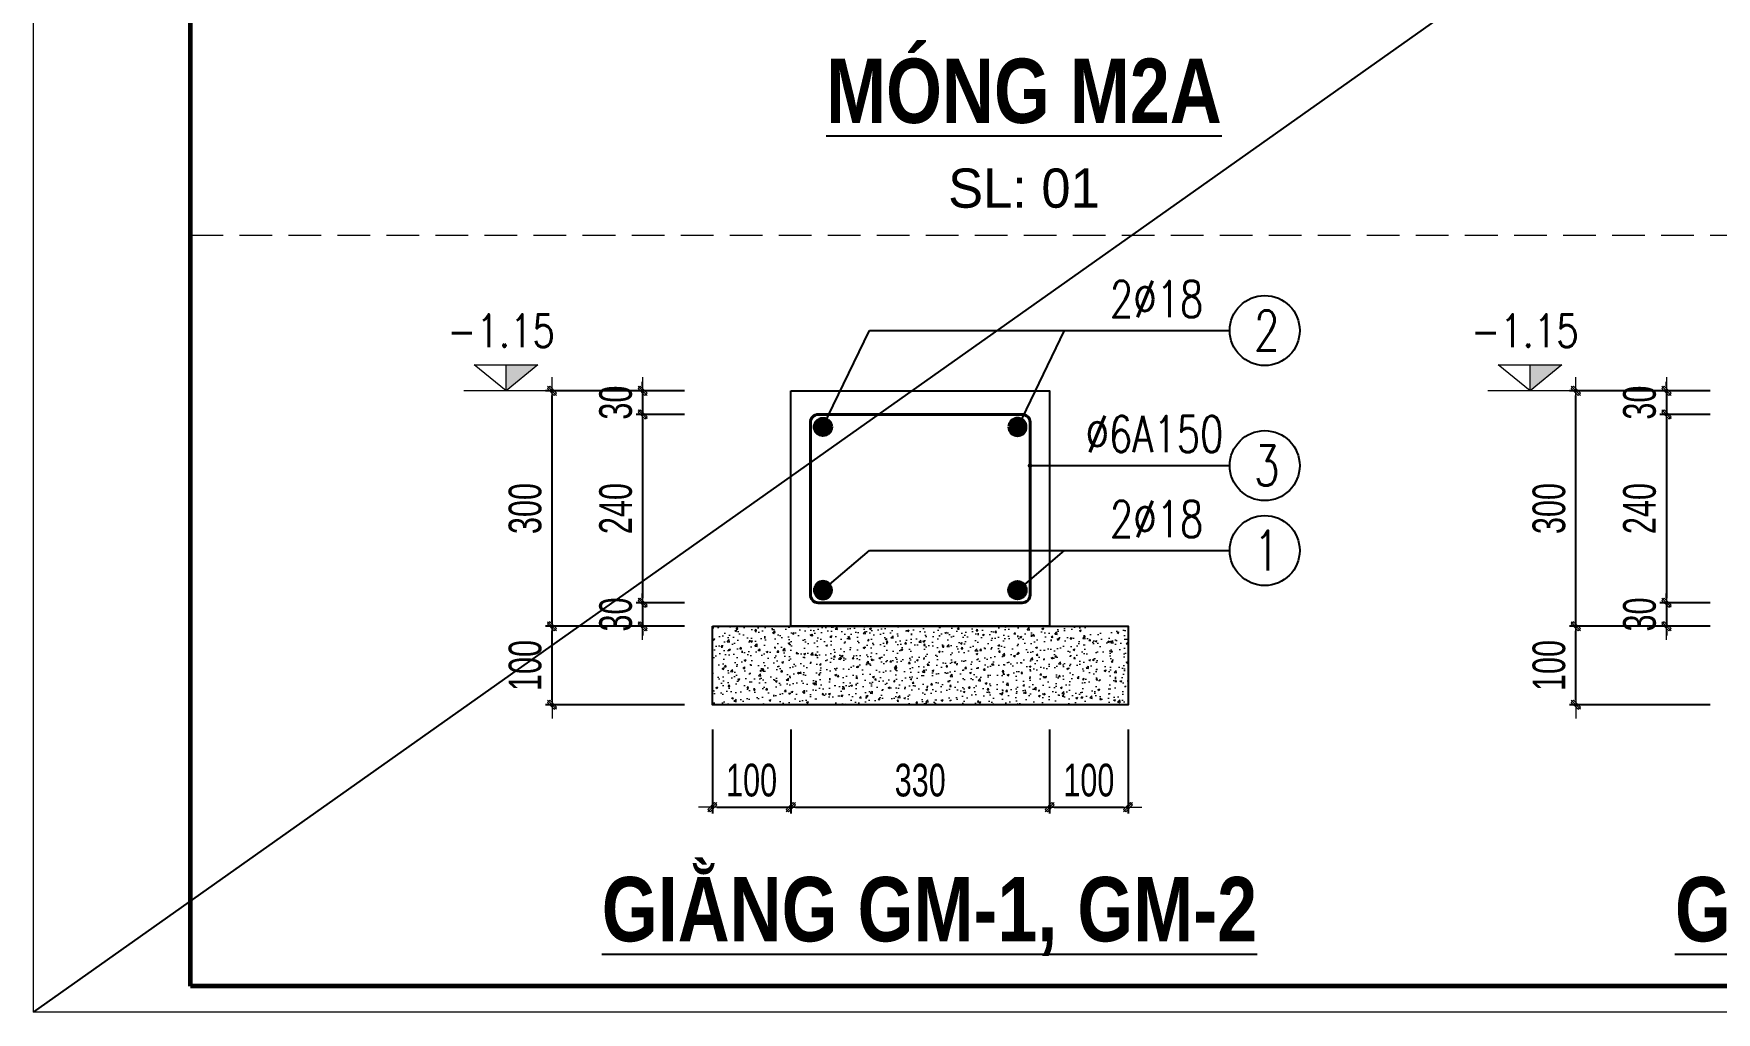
# Model space of a CAD drawing. Header units: millimetres. Extents: x -178395 to 493851, y -561170 to -280028.
# Drawn here: x -45675 to -39238, y -465515 to -461774 of the extents above; entities that cross this region are included whole.
import ezdxf
from ezdxf.enums import TextEntityAlignment as Align

# ---------------------------------------------------------------- set-up
doc = ezdxf.new("R2010")
doc.units = ezdxf.units.MM
doc.header["$MEASUREMENT"] = 0
doc.header["$PDMODE"] = 32
doc.linetypes.add('HIDDEN', pattern=[0.375, 0.25, -0.125])
doc.layers.get('Defpoints').update_dxf_attribs({"color": 1})
doc.layers.add('KCS_Plotter', color=11, linetype='Continuous', plot=False)
for name, color, linetype, lineweight in [('Khungten_LCDI', 7, 'Continuous', 5), ('LC Dim', 8, 'Continuous', 18), ('LC Hatch', 252, 'Continuous', 9), ('LC MANH DUT', 35, 'HIDDEN', 5), ('LC Net dam2', 6, 'Continuous', 40), ('LC Net dam3', 1, 'Continuous', 60), ('LC Net thay', 63, 'Continuous', 25), ('LC Text1', 3, 'Continuous', 20), ('LC Text2', 7, 'Continuous', 25)]:
    doc.layers.add(name, color=color, linetype=linetype, lineweight=lineweight)
doc.styles.add('HOATBIF', font='hoatbif.shx', dxfattribs={"width": 0.7})
doc.styles.add('Khungten', font='VHAVAN.TTF', dxfattribs={"width": 0.9, "height": 5000})
doc.styles.add('LC 1', font='VHAVANB.TTF')
doc.styles.add('LC 3', font='vnsimli.shx', dxfattribs={"width": 0.75})
doc.styles.add('LC3', font='VHARIALB.TTF', dxfattribs={"width": 0.8})
doc.styles.add('T1', font='Vnsimli.shx', dxfattribs={"width": 0.8})
doc.styles.add('Title', font='VHBLACK.TTF', dxfattribs={"width": 0.8})
doc.dimstyles.new('1-100(1-50)', dxfattribs={"dimscale": 50, "dimtxt": 2.5, "dimasz": 0.35, "dimexe": 0.5, "dimexo": 0, "dimgap": 0.8, "dimtad": 1, "dimdec": 0, "dimzin": 0, "dimdsep": 46, "dimtxsty": 'HOATBIF', "dimblk1": 'DOT', "dimblk2": 'DOT', "dimsah": 1, "dimcen": -1, "dimdle": 1, "dimclrd": 256, "dimclre": 256, "dimclrt": 4, "dimadec": 3, "dimazin": 2, "dimtfac": 0.3333333333333333, "dimtdec": 0, "dimtix": 1, "dimtmove": 2, "dimatfit": 3, "dimldrblk": 'DOT', "dimfxl": 1, "dimtvp": 0.8333333333333334, "dimtolj": 1, "dimtzin": 0, "dimarcsym": 0})

# ---------------------------------------------------------------- blocks, each defined once
blk = doc.blocks.new('DOT')
at = {"layer": 'LC Dim'}
blk.add_line((-3, 0), (3, 0), dxfattribs=at)
at = {"layer": 'LC Dim', "color": 4}
blk.add_line((-1, -1), (1, 1), dxfattribs=at)
blk.add_lwpolyline([(0.5, 1), (-1, -0.5), (-0.5, -1), (1, 0.5)], close=True, dxfattribs=at)
blk = doc.blocks.new('*D382')
at = {"layer": 'Defpoints', "color": 0, "ltscale": 2, "transparency": 16777216}
for p in [(-39775.56930368282, -464039.4327196376), (-39261.89585945458, -464039.4327196376), (-39261.89585945458, -464339.4327196314)]:
    blk.add_point(p, dxfattribs=at)
at = {"layer": 'LC Dim', "lineweight": -2, "ltscale": 2, "transparency": 16777216}
for p, q in [((-39261.89585945458, -464039.4327196376), (-39800.56930368282, -464039.4327196376)), ((-39775.56930368282, -464321.9327196314), (-39775.56930368282, -464056.9327196376)), ((-39261.89585945458, -464339.4327196314), (-39800.56930368282, -464339.4327196314))]:
    blk.add_line(p, q, dxfattribs=at)
at = {"layer": 'LC Dim', "lineweight": -2, "ltscale": 2, "transparency": 16777216, "xscale": 17.5, "yscale": 17.5, "zscale": 17.5}
for p, rotation in [((-39775.56930368282, -464039.4327196376), 90), ((-39775.56930368282, -464339.4327196314), 270)]:
    blk.add_blockref('DOT', p, dxfattribs=dict(at, rotation=rotation))
at = {"layer": 'LC Dim', "color": 4, "ltscale": 2, "transparency": 16777216, "insert": (-39878.06930368294, -464189.4327196344), "char_height": 125, "attachment_point": 5, "rotation": 90, "style": 'HOATBIF'}
blk.add_mtext('\\A1;100', dxfattribs=at)
blk = doc.blocks.new('_Dot')
at = {"color": 0, "linetype": 'ByBlock', "lineweight": -2}
blk.add_line((-0.5, 0), (-1, 0), dxfattribs=at)
at = {"color": 0, "linetype": 'ByBlock', "const_width": 0.5}
blk.add_lwpolyline([(-0.25, 0, 1), (0.25, 0, 1)], format="xyb", close=True, dxfattribs=at)
blk = doc.blocks.new('*D383')
at = {"layer": 'Defpoints', "color": 0, "ltscale": 2, "transparency": 16777216}
for p in [(-39775.56930368311, -463139.432719644), (-39261.89585945458, -463139.432719644), (-39261.89585945458, -464039.4327196376)]:
    blk.add_point(p, dxfattribs=at)
at = {"layer": 'LC Dim', "lineweight": -2, "ltscale": 2, "transparency": 16777216}
for p, q in [((-39261.89585945458, -463139.432719644), (-39800.56930368311, -463139.432719644)), ((-39775.56930368311, -464021.9327196376), (-39775.56930368311, -463156.932719644)), ((-39261.89585945458, -464039.4327196376), (-39800.56930368311, -464039.4327196376))]:
    blk.add_line(p, q, dxfattribs=at)
at = {"layer": 'LC Dim', "lineweight": -2, "ltscale": 2, "transparency": 16777216, "xscale": 17.5, "yscale": 17.5, "zscale": 17.5}
for p, rotation in [((-39775.56930368311, -463139.432719644), 90), ((-39775.56930368311, -464039.4327196376), 270)]:
    blk.add_blockref('DOT', p, dxfattribs=dict(at, rotation=rotation))
at = {"layer": 'LC Dim', "color": 4, "ltscale": 2, "transparency": 16777216, "insert": (-39878.06930368323, -463589.4327196407), "char_height": 125, "attachment_point": 5, "rotation": 90, "style": 'HOATBIF'}
blk.add_mtext('\\A1;300', dxfattribs=at)
blk = doc.blocks.new('*D384')
at = {"layer": 'Defpoints', "color": 0, "ltscale": 2, "transparency": 16777216}
for p in [(-39261.89585945458, -463139.432719644), (-39429.08834776863, -463229.4327196389), (-39261.89585945458, -463229.4327196389)]:
    blk.add_point(p, dxfattribs=at)
at = {"layer": 'LC Dim', "lineweight": -2, "ltscale": 2, "transparency": 16777216}
for p, q in [((-39261.89585945458, -463139.432719644), (-39454.08834776863, -463139.432719644)), ((-39429.08834776863, -463121.932719644), (-39429.08834776863, -463104.432719644)), ((-39429.08834776863, -463139.432719644), (-39429.08834776863, -463229.4327196389)), ((-39261.89585945458, -463229.4327196389), (-39454.08834776863, -463229.4327196389)), ((-39429.08834776863, -463246.9327196389), (-39429.08834776863, -463264.4327196389))]:
    blk.add_line(p, q, dxfattribs=at)
at = {"layer": 'LC Dim', "lineweight": -2, "ltscale": 2, "transparency": 16777216, "xscale": 17.5, "yscale": 17.5, "zscale": 17.5}
for p, rotation in [((-39429.08834776863, -463139.432719644), 270), ((-39429.08834776863, -463229.4327196389), 90)]:
    blk.add_blockref('DOT', p, dxfattribs=dict(at, rotation=rotation))
at = {"layer": 'LC Dim', "color": 4, "ltscale": 2, "transparency": 16777216, "insert": (-39531.58834776875, -463184.4327196414), "char_height": 125, "attachment_point": 5, "rotation": 90, "style": 'HOATBIF'}
blk.add_mtext('\\A1;30', dxfattribs=at)
blk = doc.blocks.new('*D385')
at = {"layer": 'Defpoints', "color": 0, "ltscale": 2, "transparency": 16777216}
for p in [(-39261.89585945458, -463229.4327196389), (-39429.08834776816, -463949.4327196332), (-39261.89585945458, -463949.4327196332)]:
    blk.add_point(p, dxfattribs=at)
at = {"layer": 'LC Dim', "lineweight": -2, "ltscale": 2, "transparency": 16777216}
for p, q in [((-39261.89585945458, -463229.4327196389), (-39454.08834776816, -463229.4327196389)), ((-39429.08834776816, -463246.9327196389), (-39429.08834776816, -463931.9327196332)), ((-39261.89585945458, -463949.4327196332), (-39454.08834776816, -463949.4327196332))]:
    blk.add_line(p, q, dxfattribs=at)
at = {"layer": 'LC Dim', "lineweight": -2, "ltscale": 2, "transparency": 16777216, "xscale": 17.5, "yscale": 17.5, "zscale": 17.5}
for p, rotation in [((-39429.08834776816, -463229.4327196389), 90), ((-39429.08834776816, -463949.4327196332), 270)]:
    blk.add_blockref('DOT', p, dxfattribs=dict(at, rotation=rotation))
at = {"layer": 'LC Dim', "color": 4, "ltscale": 2, "transparency": 16777216, "insert": (-39531.58834776829, -463589.432719636), "char_height": 125, "attachment_point": 5, "rotation": 90, "style": 'HOATBIF'}
blk.add_mtext('\\A1;240', dxfattribs=at)
blk = doc.blocks.new('*D386')
at = {"layer": 'Defpoints', "color": 0, "ltscale": 2, "transparency": 16777216}
for p in [(-39261.89585945458, -463949.4327196332), (-39429.08834776816, -464039.4327196378), (-39261.89585945458, -464039.4327196378)]:
    blk.add_point(p, dxfattribs=at)
at = {"layer": 'LC Dim', "lineweight": -2, "ltscale": 2, "transparency": 16777216}
for p, q in [((-39429.08834776816, -463931.9327196332), (-39429.08834776816, -463914.4327196332)), ((-39261.89585945458, -463949.4327196332), (-39454.08834776816, -463949.4327196332)), ((-39429.08834776816, -463949.4327196332), (-39429.08834776816, -464039.4327196378)), ((-39261.89585945458, -464039.4327196378), (-39454.08834776816, -464039.4327196378)), ((-39429.08834776816, -464056.9327196378), (-39429.08834776816, -464074.4327196378))]:
    blk.add_line(p, q, dxfattribs=at)
at = {"layer": 'LC Dim', "lineweight": -2, "ltscale": 2, "transparency": 16777216, "xscale": 17.5, "yscale": 17.5, "zscale": 17.5}
for p, rotation in [((-39429.08834776816, -463949.4327196332), 270), ((-39429.08834776816, -464039.4327196378), 90)]:
    blk.add_blockref('DOT', p, dxfattribs=dict(at, rotation=rotation))
at = {"layer": 'LC Dim', "color": 4, "ltscale": 2, "transparency": 16777216, "insert": (-39531.58834776829, -463994.4327196354), "char_height": 125, "attachment_point": 5, "rotation": 90, "style": 'HOATBIF'}
blk.add_mtext('\\A1;30', dxfattribs=at)
blk = doc.blocks.new('TIEUDE1')
at = {"layer": 'LC Text2', "color": 7, "style": 'LC 1'}
blk.add_attdef('TIªU§Ò', text='', height=5, dxfattribs=at).set_placement((0, 0), align=Align.BOTTOM_CENTER)
blk.add_attdef('TL', text='', height=3, dxfattribs=at).set_placement((0, -2), align=Align.TOP_CENTER)
blk = doc.blocks.new('Caodo1')
at = {"layer": 'LC Text1'}
blk.add_hatch(color=4, dxfattribs=at).paths.add_polyline_path([(3.638e-12, 200.210680454169), (3.638e-12, 3.2e-15), (243.3882687822297, 200.210680454169)])
at = {"layer": 'LC Text1', "color": 4}
for p, q in [((3.638e-12, 0), (3.638e-12, 200.2106804541654)), ((323.6303984126134, 0), (-323.6303984126098, 0))]:
    blk.add_line(p, q, dxfattribs=at)
blk.add_lwpolyline([(-243.3882687822297, 200.210680454169), (243.3882687822297, 200.210680454169), (3.638e-12, 0), (3.638e-12, 0)], close=True, dxfattribs=at)
at = {"layer": 'LC Text1', "color": 4, "style": 'T1', "width": 0.8}
blk.add_attdef('%%P0,00', text='', height=250, dxfattribs=at).set_placement((-39.04586973765618, 459.5053816559738), align=Align.MIDDLE_CENTER)
blk = doc.blocks.new('theptron1')
at = {"layer": 'LC Net dam3'}
for p, q in [((-0.5, 0), (0.5, 0)), ((-0.3535533905960619, 0.353553390592424), (0.3535533905960619, -0.353553390592424)), ((0.3535533905960619, 0.353553390592424), (-0.3535533905960619, -0.353553390592424)), ((0, 0.5), (0, -0.5))]:
    blk.add_line(p, q, dxfattribs=at)
blk.add_circle((0, 0), 0.4999999999978782, dxfattribs=at)
blk = doc.blocks.new('*D163')
at = {"layer": 'Defpoints', "color": 0, "ltscale": 2, "transparency": 16777216}
for p in [(-43078.54133999866, -464433.9324832158), (-42778.54133999866, -464433.9324832158), (-42778.54133999866, -464730.8785931125)]:
    blk.add_point(p, dxfattribs=at)
at = {"layer": 'LC Dim', "lineweight": -2, "ltscale": 2, "transparency": 16777216}
for p, q in [((-43078.54133999866, -464433.9324832158), (-43078.54133999866, -464755.8785931125)), ((-42778.54133999866, -464433.9324832158), (-42778.54133999866, -464755.8785931125)), ((-43061.04133999866, -464730.8785931125), (-42796.04133999866, -464730.8785931125))]:
    blk.add_line(p, q, dxfattribs=at)
at = {"layer": 'LC Dim', "lineweight": -2, "ltscale": 2, "transparency": 16777216, "xscale": 17.5, "yscale": 17.5, "zscale": 17.5, "rotation": 180}
blk.add_blockref('DOT', (-43078.54133999866, -464730.8785931125), dxfattribs=at)
at = {"layer": 'LC Dim', "lineweight": -2, "ltscale": 2, "transparency": 16777216, "xscale": 17.5, "yscale": 17.5, "zscale": 17.5}
blk.add_blockref('DOT', (-42778.54133999866, -464730.8785931125), dxfattribs=at)
at = {"layer": 'LC Dim', "color": 4, "ltscale": 2, "transparency": 16777216, "insert": (-42928.54133999866, -464628.3785931125), "char_height": 125, "attachment_point": 5, "style": 'HOATBIF'}
blk.add_mtext('\\A1;100', dxfattribs=at)
blk = doc.blocks.new('*D164')
at = {"layer": 'Defpoints', "color": 0, "ltscale": 2, "transparency": 16777216}
for p in [(-42778.54133999866, -464433.9324832158), (-41788.54133999866, -464433.9324832158), (-41788.54133999866, -464730.8785931125)]:
    blk.add_point(p, dxfattribs=at)
at = {"layer": 'LC Dim', "lineweight": -2, "ltscale": 2, "transparency": 16777216}
for p, q in [((-42778.54133999866, -464433.9324832158), (-42778.54133999866, -464755.8785931125)), ((-41788.54133999866, -464433.9324832158), (-41788.54133999866, -464755.8785931125)), ((-42761.04133999866, -464730.8785931125), (-41806.04133999866, -464730.8785931125))]:
    blk.add_line(p, q, dxfattribs=at)
at = {"layer": 'LC Dim', "lineweight": -2, "ltscale": 2, "transparency": 16777216, "xscale": 17.5, "yscale": 17.5, "zscale": 17.5, "rotation": 180}
blk.add_blockref('DOT', (-42778.54133999866, -464730.8785931125), dxfattribs=at)
at = {"layer": 'LC Dim', "lineweight": -2, "ltscale": 2, "transparency": 16777216, "xscale": 17.5, "yscale": 17.5, "zscale": 17.5}
blk.add_blockref('DOT', (-41788.54133999866, -464730.8785931125), dxfattribs=at)
at = {"layer": 'LC Dim', "color": 4, "ltscale": 2, "transparency": 16777216, "insert": (-42283.54133999866, -464628.3785931125), "char_height": 125, "attachment_point": 5, "style": 'HOATBIF'}
blk.add_mtext('\\A1;330', dxfattribs=at)
blk = doc.blocks.new('*D165')
at = {"layer": 'Defpoints', "color": 0, "ltscale": 2, "transparency": 16777216}
for p in [(-41788.54133999866, -464433.9324832158), (-41488.54133999866, -464433.9324832158), (-41488.54133999866, -464730.8785931125)]:
    blk.add_point(p, dxfattribs=at)
at = {"layer": 'LC Dim', "lineweight": -2, "ltscale": 2, "transparency": 16777216}
for p, q in [((-41788.54133999866, -464433.9324832158), (-41788.54133999866, -464755.8785931125)), ((-41488.54133999866, -464433.9324832158), (-41488.54133999866, -464755.8785931125)), ((-41771.04133999866, -464730.8785931125), (-41506.04133999866, -464730.8785931125))]:
    blk.add_line(p, q, dxfattribs=at)
at = {"layer": 'LC Dim', "lineweight": -2, "ltscale": 2, "transparency": 16777216, "xscale": 17.5, "yscale": 17.5, "zscale": 17.5, "rotation": 180}
blk.add_blockref('DOT', (-41788.54133999866, -464730.8785931125), dxfattribs=at)
at = {"layer": 'LC Dim', "lineweight": -2, "ltscale": 2, "transparency": 16777216, "xscale": 17.5, "yscale": 17.5, "zscale": 17.5}
blk.add_blockref('DOT', (-41488.54133999866, -464730.8785931125), dxfattribs=at)
at = {"layer": 'LC Dim', "color": 4, "ltscale": 2, "transparency": 16777216, "insert": (-41638.54133999866, -464628.3785931125), "char_height": 125, "attachment_point": 5, "style": 'HOATBIF'}
blk.add_mtext('\\A1;100', dxfattribs=at)
blk = doc.blocks.new('*D166')
at = {"layer": 'Defpoints', "color": 0, "ltscale": 2, "transparency": 16777216}
for p in [(-43691.98929383181, -464039.4327196376), (-43185.39585945458, -464039.4327196376), (-43185.39585945458, -464339.4327196314)]:
    blk.add_point(p, dxfattribs=at)
at = {"layer": 'LC Dim', "lineweight": -2, "ltscale": 2, "transparency": 16777216}
for p, q in [((-43185.39585945458, -464039.4327196376), (-43716.98929383181, -464039.4327196376)), ((-43691.98929383181, -464321.9327196314), (-43691.98929383181, -464056.9327196376)), ((-43185.39585945458, -464339.4327196314), (-43716.98929383181, -464339.4327196314))]:
    blk.add_line(p, q, dxfattribs=at)
at = {"layer": 'LC Dim', "lineweight": -2, "ltscale": 2, "transparency": 16777216, "xscale": 17.5, "yscale": 17.5, "zscale": 17.5}
for p, rotation in [((-43691.98929383181, -464039.4327196376), 90), ((-43691.98929383181, -464339.4327196314), 270)]:
    blk.add_blockref('DOT', p, dxfattribs=dict(at, rotation=rotation))
at = {"layer": 'LC Dim', "color": 4, "ltscale": 2, "transparency": 16777216, "insert": (-43794.48929383193, -464189.4327196344), "char_height": 125, "attachment_point": 5, "rotation": 90, "style": 'HOATBIF'}
blk.add_mtext('\\A1;100', dxfattribs=at)
blk = doc.blocks.new('*D167')
at = {"layer": 'Defpoints', "color": 0, "ltscale": 2, "transparency": 16777216}
for p in [(-43691.9892938321, -463139.432719644), (-43185.39585945458, -463139.432719644), (-43185.39585945458, -464039.4327196376)]:
    blk.add_point(p, dxfattribs=at)
at = {"layer": 'LC Dim', "lineweight": -2, "ltscale": 2, "transparency": 16777216}
for p, q in [((-43185.39585945458, -463139.432719644), (-43716.9892938321, -463139.432719644)), ((-43691.9892938321, -464021.9327196376), (-43691.9892938321, -463156.932719644)), ((-43185.39585945458, -464039.4327196376), (-43716.9892938321, -464039.4327196376))]:
    blk.add_line(p, q, dxfattribs=at)
at = {"layer": 'LC Dim', "lineweight": -2, "ltscale": 2, "transparency": 16777216, "xscale": 17.5, "yscale": 17.5, "zscale": 17.5}
for p, rotation in [((-43691.9892938321, -463139.432719644), 90), ((-43691.9892938321, -464039.4327196376), 270)]:
    blk.add_blockref('DOT', p, dxfattribs=dict(at, rotation=rotation))
at = {"layer": 'LC Dim', "color": 4, "ltscale": 2, "transparency": 16777216, "insert": (-43794.48929383222, -463589.4327196407), "char_height": 125, "attachment_point": 5, "rotation": 90, "style": 'HOATBIF'}
blk.add_mtext('\\A1;300', dxfattribs=at)
blk = doc.blocks.new('*D168')
at = {"layer": 'Defpoints', "color": 0, "ltscale": 2, "transparency": 16777216}
for p in [(-43185.39585945458, -463139.432719644), (-43345.50833791762, -463229.4327196389), (-43185.39585945458, -463229.4327196389)]:
    blk.add_point(p, dxfattribs=at)
at = {"layer": 'LC Dim', "lineweight": -2, "ltscale": 2, "transparency": 16777216}
for p, q in [((-43185.39585945458, -463139.432719644), (-43370.50833791762, -463139.432719644)), ((-43345.50833791762, -463121.932719644), (-43345.50833791762, -463104.432719644)), ((-43345.50833791762, -463139.432719644), (-43345.50833791762, -463229.4327196389)), ((-43185.39585945458, -463229.4327196389), (-43370.50833791762, -463229.4327196389)), ((-43345.50833791762, -463246.9327196389), (-43345.50833791762, -463264.4327196389))]:
    blk.add_line(p, q, dxfattribs=at)
at = {"layer": 'LC Dim', "lineweight": -2, "ltscale": 2, "transparency": 16777216, "xscale": 17.5, "yscale": 17.5, "zscale": 17.5}
for p, rotation in [((-43345.50833791762, -463139.432719644), 270), ((-43345.50833791762, -463229.4327196389), 90)]:
    blk.add_blockref('DOT', p, dxfattribs=dict(at, rotation=rotation))
at = {"layer": 'LC Dim', "color": 4, "ltscale": 2, "transparency": 16777216, "insert": (-43448.00833791774, -463184.4327196414), "char_height": 125, "attachment_point": 5, "rotation": 90, "style": 'HOATBIF'}
blk.add_mtext('\\A1;30', dxfattribs=at)
blk = doc.blocks.new('*D169')
at = {"layer": 'Defpoints', "color": 0, "ltscale": 2, "transparency": 16777216}
for p in [(-43185.39585945458, -463229.4327196389), (-43345.50833791716, -463949.4327196332), (-43185.39585945458, -463949.4327196332)]:
    blk.add_point(p, dxfattribs=at)
at = {"layer": 'LC Dim', "lineweight": -2, "ltscale": 2, "transparency": 16777216}
for p, q in [((-43185.39585945458, -463229.4327196389), (-43370.50833791716, -463229.4327196389)), ((-43345.50833791716, -463246.9327196389), (-43345.50833791716, -463931.9327196332)), ((-43185.39585945458, -463949.4327196332), (-43370.50833791716, -463949.4327196332))]:
    blk.add_line(p, q, dxfattribs=at)
at = {"layer": 'LC Dim', "lineweight": -2, "ltscale": 2, "transparency": 16777216, "xscale": 17.5, "yscale": 17.5, "zscale": 17.5}
for p, rotation in [((-43345.50833791716, -463229.4327196389), 90), ((-43345.50833791716, -463949.4327196332), 270)]:
    blk.add_blockref('DOT', p, dxfattribs=dict(at, rotation=rotation))
at = {"layer": 'LC Dim', "color": 4, "ltscale": 2, "transparency": 16777216, "insert": (-43448.00833791728, -463589.432719636), "char_height": 125, "attachment_point": 5, "rotation": 90, "style": 'HOATBIF'}
blk.add_mtext('\\A1;240', dxfattribs=at)
blk = doc.blocks.new('*D170')
at = {"layer": 'Defpoints', "color": 0, "ltscale": 2, "transparency": 16777216}
for p in [(-43185.39585945458, -463949.4327196332), (-43345.50833791716, -464039.4327196378), (-43185.39585945458, -464039.4327196378)]:
    blk.add_point(p, dxfattribs=at)
at = {"layer": 'LC Dim', "lineweight": -2, "ltscale": 2, "transparency": 16777216}
for p, q in [((-43345.50833791716, -463931.9327196332), (-43345.50833791716, -463914.4327196332)), ((-43185.39585945458, -463949.4327196332), (-43370.50833791716, -463949.4327196332)), ((-43345.50833791716, -463949.4327196332), (-43345.50833791716, -464039.4327196378)), ((-43185.39585945458, -464039.4327196378), (-43370.50833791716, -464039.4327196378)), ((-43345.50833791716, -464056.9327196378), (-43345.50833791716, -464074.4327196378))]:
    blk.add_line(p, q, dxfattribs=at)
at = {"layer": 'LC Dim', "lineweight": -2, "ltscale": 2, "transparency": 16777216, "xscale": 17.5, "yscale": 17.5, "zscale": 17.5}
for p, rotation in [((-43345.50833791716, -463949.4327196332), 270), ((-43345.50833791716, -464039.4327196378), 90)]:
    blk.add_blockref('DOT', p, dxfattribs=dict(at, rotation=rotation))
at = {"layer": 'LC Dim', "color": 4, "ltscale": 2, "transparency": 16777216, "insert": (-43448.00833791728, -463994.4327196354), "char_height": 125, "attachment_point": 5, "rotation": 90, "style": 'HOATBIF'}
blk.add_mtext('\\A1;30', dxfattribs=at)
blk = doc.blocks.new('lcdi fix')
at = {"layer": 'Defpoints', "lineweight": 0}
blk.add_lwpolyline([(-1199.999999582767, -14849.99999999255), (-1199.999999582767, 14849.99999999255), (40799.99891111254, 14849.99999999255), (40799.99891111254, -14849.99999999255)], close=True, dxfattribs=at)
at = {"layer": 'Khungten_LCDI', "color": 5, "lineweight": 60}
blk.add_lwpolyline([(0, -14649.99999999255), (0, 14649.99999999255), (40599.99891117215, 14649.99999999255), (40599.99891117215, -14649.99999999255)], close=True, dxfattribs=at)
at = {"color": 7, "style": 'Khungten', "width": 0.8}
for tag, p in [('REVISION', (39498.75271332351, -10746.30395446718)), ('NGAYHT', (39546.07422497955, -11609.37091637403))]:
    blk.add_attdef(tag, text='', height=199.998925739526, dxfattribs=at).set_placement(p, align=Align.CENTER)
at = {"layer": 'LC Text1', "color": 3, "style": 'LC 1', "width": 1.834005631990714}
for tag, p, p2 in [('TENBANVE1', (36912.65773373929, -8885.760238945484), (40339.14503431407, -8885.760238945484)), ('TENBANVE2', (36912.65773373929, -9562.465564332902), (40339.14503431407, -9562.465564332902))]:
    blk.add_attdef(tag, text='', height=249.9999935159642, dxfattribs=at).set_placement(p, p2, align=Align.FIT)
at = {"layer": 'LC Text1', "style": 'Title', "width": 0.7}
blk.add_attdef('SOBANVE', text='', height=249.9999935159641, dxfattribs=at).set_placement((39561.98232412425, -13896.18071823567), align=Align.CENTER)

msp = doc.modelspace()

# ---------------------------------------------------------------- hatches: boundary and pattern name
at = {"layer": 'LC Hatch'}
h = msp.add_hatch(dxfattribs=at)
h.set_pattern_fill('AR-CONC', color=256, scale=10)
h.set_pattern_definition([(49.99999999999999, (-216124.7528453125, -540003.1180808006), (71.72601826007534, -6.275213498259511), [7.5, -82.5]), (355, (-216124.7528453125, -540003.1180808006), (-13.8751333613, 75.21921337000117), [6, -66]), (100.4514, (-216118.7756773125, -540003.6410148006), (57.85093817140215, 68.94395420609536), [6.374019000000001, -70.1142112]), (46.18420000000001, (-216124.7528453125, -539983.1180808006), (106.7241048625644, -16.55190143290181), [11.25, -123.75]), (96.6356, (-216115.8591708125, -539984.4974115007), (93.46627055487033, 97.41178709004416), [9.561028799999999, -105.1713]), (351.1842, (-216124.7528453125, -539983.1180808006), (93.46619451336272, 97.41186009253245), [9.000000000000002, -99.00000000000001]), (21, (-216114.7528453125, -539988.1180808006), (59.69070521184616, -40.26188906653388), [7.5, -82.5]), (326.0000000000001, (-216114.7528453125, -539988.1180808006), (24.33153319215817, 72.5150045046853), [6, -66]), (71.4514, (-216109.7786220125, -539991.4732414007), (84.02226285814899, 32.25304967099524), [6.374019000000001, -70.1142112]), (37.50000000000001, (-216124.7528453125, -540003.1180808006), (1.215985531729067, 33.28938538313115), [0, -65.19999999999999, 0, -67, 0, -66.25]), (7.499999999999999, (-216124.7528453125, -540003.1180808006), (26.30695374421486, 39.44117118823602), [0, -38.2, 0, -63.7, 0, -25.25]), (327.5, (-216147.0528453125, -540003.1180808006), (53.3822436172409, -2.255487173437976), [0, -25, 0, -78, 0, -103.5]), (317.5, (-216157.0528453125, -540003.1180808006), (58.31861693423862, 10.01049823323177), [0, -32.5, 0, -51.79999999999999, 0, -73.5])])
h.paths.add_polyline_path([(-41488.54133999866, -464339.4327196312), (-41488.54133999866, -464039.4327196375), (-43078.54133999866, -464039.4327196375), (-43078.54133999866, -464339.4327196312)])

# ---------------------------------------------------------------- linework, layer by layer
at = {"layer": 'KCS_Plotter', "ltscale": 250}
msp.add_line((-45674.7153042718, -465515.382913463), (-24674.7158489241, -450665.38291347), dxfattribs=at)
at = {"layer": 'LC MANH DUT', "ltscale": 500}
msp.add_line((-45074.71530448041, -462543.9324832158), (-36313.39585945457, -462543.9324832158), dxfattribs=at)
at = {"layer": 'LC Net dam2'}
msp.add_lwpolyline([(-42703.54133999225, -463919.4327196378), (-42703.54133999225, -463259.4327196431, -0.414213562373095), (-42673.54133999924, -463229.4327196387), (-41893.54133999784, -463229.4327196387, -0.414213562373095), (-41863.54134000529, -463259.4327196431), (-41863.54134000529, -463919.4327196378, -0.414213562373095), (-41893.54133999784, -463949.4327196368), (-42673.54133999924, -463949.4327196312, -0.414213562373095)], format="xyb", close=True, dxfattribs=at)
at = {"layer": 'LC Net thay'}
for points in [[(-42778.54133999866, -463139.4327196438), (-41788.54133999866, -463139.4327196438), (-41788.54133999866, -464039.4327196375), (-42778.54133999866, -464039.4327196375)], [(-43078.54133999866, -464039.4327196375), (-41488.54133999866, -464039.4327196375), (-41488.54133999866, -464339.4327196312), (-43078.54133999866, -464339.4327196312)]]:
    msp.add_lwpolyline(points, close=True, dxfattribs=at)
at = {"layer": 'LC Text2', "ltscale": 100}
for centre in [(-40965.72850907534, -462908.8557271502), (-40965.72850907534, -463425.3195381074), (-40965.72850907534, -463749.970357292)]:
    msp.add_circle(centre, 133.765917908898, dxfattribs=at)

# ---------------------------------------------------------------- block references
at = {"layer": 'LC Dim'}
for p, xscale, yscale, zscale in [((-42655.54133999906, -463277.4327196439), 59.9999999997404, 59.9999999997404, 59.9999999997404), ((-41911.54133999848, -463277.4327196439), -59.9999999997404, 59.99999999969209, 59.99999999965753)]:
    msp.add_blockref('theptron1', p, dxfattribs=dict(at, xscale=xscale, yscale=yscale, zscale=zscale))
at = {"layer": 'LC Dim', "rotation": 180}
for p, xscale, yscale, zscale in [((-42655.54133999906, -463901.4327196378), -59.9999999997404, 59.99999999969209, 59.99999999965753), ((-41911.54133999848, -463901.4327196378), 59.9999999997404, 59.9999999997404, 59.9999999997404)]:
    msp.add_blockref('theptron1', p, dxfattribs=dict(at, xscale=xscale, yscale=yscale, zscale=zscale))
at = {"layer": 'LC Net thay', "xscale": 0.5000000000000013, "yscale": 0.5000000000000013, "zscale": 0.5000000000000013}
msp.add_blockref('lcdi fix', (-45074.71530448041, -458090.3829134663), dxfattribs=at)
at = {"layer": 'LC Text1'}
ref = msp.add_blockref('Caodo1', (-43867.39702313568, -463139.4327196451), dxfattribs=dict(at, xscale=0.5, yscale=0.5, zscale=0.5))
ref.add_attrib('%%P0,00', '-1.15', dxfattribs={"layer": 'LC Text2', "height": 125, "rotation": 1.667526652835144e-09, "style": 'T1', "width": 0.8}).set_placement((-43886.9199580056, -462909.6800288131), align=Align.MIDDLE_CENTER)
ref = msp.add_blockref('Caodo1', (-39950.97703298634, -463139.4327196451), dxfattribs=dict(at, xscale=0.5, yscale=0.5, zscale=0.5))
ref.add_attrib('%%P0,00', '-1.15', dxfattribs={"layer": 'LC Text2', "height": 125, "rotation": 1.667526652835144e-09, "style": 'T1', "width": 0.8}).set_placement((-39970.49996785626, -462909.6800288131), align=Align.MIDDLE_CENTER)
at = {"layer": 'LC Text2'}
ref = msp.add_blockref('TIEUDE1', (-41886.79266653802, -462189.3104433768), dxfattribs=dict(at, xscale=50.00000000009664, yscale=50.00000000009664, zscale=50.00000000009664))
ref.add_attrib('TIªU§Ò', '%%Umãng m2A', dxfattribs={"color": 7, "height": 246.220730126512, "style": 'LC3', "width": 0.8}).set_placement((-41886.79266653802, -462189.3104433768), align=Align.BOTTOM_CENTER)
ref.add_attrib('TL', 'sl: 01', dxfattribs={"color": 7, "height": 150.0000000000558, "style": 'LC 1'}).set_placement((-41886.79266653802, -462289.3104433789), align=Align.TOP_CENTER)
ref = msp.add_blockref('TIEUDE1', (-42248.16615625739, -465317.9767492913), dxfattribs=dict(at, xscale=50.00000000009664, yscale=50.00000000009664, zscale=50.00000000009664))
ref.add_attrib('TIªU§Ò', '%%Ugi»ng gm-1, gm-2', dxfattribs={"color": 7, "height": 246.220730126512, "style": 'LC3', "width": 0.8}).set_placement((-42248.16615625739, -465317.9767492913), align=Align.BOTTOM_CENTER)
ref = msp.add_blockref('TIEUDE1', (-38563.73084333247, -465317.9767492913), dxfattribs=dict(at, xscale=50.00000000009664, yscale=50.00000000009664, zscale=50.00000000009664))
ref.add_attrib('TIªU§Ò', '%%Ugi»ng gm-3', dxfattribs={"color": 7, "height": 246.220730126512, "style": 'LC3', "width": 0.8}).set_placement((-38563.73084333247, -465317.9767492913), align=Align.BOTTOM_CENTER)

# ---------------------------------------------------------------- texts
at = {"layer": 'LC Text2', "linetype": 'ByBlock', "style": 'LC 3', "width": 0.75}
for s, p in [('2%%C18', (-41557.76565163134, -462857.9695629348)), ('%%C6A150', (-41650.72856505873, -463374.4333738921)), ('2%%C18', (-41557.76565163134, -463699.0841930766))]:
    msp.add_text(s, height=138.8888921383897, dxfattribs=at).set_placement(p)
at = {"layer": 'LC Text2', "ltscale": 100, "style": 'LC 3', "width": 0.75}
for s, p in [('2', (-40958.17991420567, -462908.8557271502)), ('3', (-40958.17991420567, -463425.3195381074)), ('1', (-40958.17991420567, -463749.970357292))]:
    msp.add_text(s, height=152.7777813522287, dxfattribs=at).set_placement(p, align=Align.MIDDLE_CENTER)

# ---------------------------------------------------------------- dimensions: what is measured, and where the dimension line sits
at = {"layer": 'LC Dim', "ltscale": 2}
for base, p1, p2, picture, middle in [((-43691.9892938321, -463139.432719644), (-43185.39585945457, -464039.4327196374), (-43185.39585945457, -463139.4327196438), '*D167', (-43794.48929383222, -463589.4327196407)), ((-43345.50833791762, -463229.4327196389), (-43185.39585945457, -463139.4327196438), (-43185.39585945457, -463229.4327196387), '*D168', (-43448.00833791774, -463184.4327196414)), ((-39775.56930368311, -463139.432719644), (-39261.89585945457, -464039.4327196374), (-39261.89585945457, -463139.4327196438), '*D383', (-39878.06930368323, -463589.4327196407)), ((-39429.08834776863, -463229.4327196389), (-39261.89585945457, -463139.4327196438), (-39261.89585945457, -463229.4327196387), '*D384', (-39531.58834776875, -463184.4327196414)), ((-43345.50833791716, -463949.4327196332), (-43185.39585945457, -463229.4327196387), (-43185.39585945457, -463949.432719633), '*D169', (-43448.00833791728, -463589.432719636)), ((-39429.08834776816, -463949.4327196332), (-39261.89585945457, -463229.4327196387), (-39261.89585945457, -463949.432719633), '*D385', (-39531.58834776829, -463589.432719636)), ((-43345.50833791716, -464039.4327196378), (-43185.39585945457, -463949.432719633), (-43185.39585945457, -464039.4327196375), '*D170', (-43448.00833791728, -463994.4327196354)), ((-39429.08834776816, -464039.4327196378), (-39261.89585945457, -463949.432719633), (-39261.89585945457, -464039.4327196375), '*D386', (-39531.58834776829, -463994.4327196354)), ((-43691.98929383181, -464039.4327196376), (-43185.39585945457, -464339.4327196311), (-43185.39585945457, -464039.4327196374), '*D166', (-43794.48929383193, -464189.4327196344)), ((-39775.56930368282, -464039.4327196376), (-39261.89585945457, -464339.4327196311), (-39261.89585945457, -464039.4327196374), '*D382', (-39878.06930368294, -464189.4327196344))]:
    dim = msp.add_linear_dim(base=base, p1=p1, p2=p2, angle=90, dimstyle='1-100(1-50)', override={"dimlfac": 0.3333333333333333}, dxfattribs=at)
    dim.commit()
    dim.dimension.update_dxf_attribs({"geometry": picture, "text_midpoint": middle})
for base, p1, p2, picture, middle in [((-42778.54133999866, -464730.8785931125), (-43078.54133999866, -464433.9324832158), (-42778.54133999866, -464433.9324832158), '*D163', (-42928.54133999866, -464628.3785931125)), ((-41788.54133999866, -464730.8785931125), (-42778.54133999866, -464433.9324832158), (-41788.54133999866, -464433.9324832158), '*D164', (-42283.54133999866, -464628.3785931125)), ((-41488.54133999866, -464730.8785931125), (-41788.54133999866, -464433.9324832158), (-41488.54133999866, -464433.9324832158), '*D165', (-41638.54133999866, -464628.3785931125))]:
    dim = msp.add_linear_dim(base=base, p1=p1, p2=p2, dimstyle='1-100(1-50)', override={"dimlfac": 0.3333333333333333}, dxfattribs=at)
    dim.commit()
    dim.dimension.update_dxf_attribs({"geometry": picture, "text_midpoint": middle})

# ---------------------------------------------------------------- leaders
for points in [[(-42655.54133999906, -463277.4327196439), (-42478.13798728859, -462908.8557271502), (-41098.30887344497, -462908.8557271502)], [(-41909.16272392002, -463277.4327196439), (-41731.75937120954, -462908.8557271502), (-41098.30887344497, -462908.8557271502)], [(-41863.54134000529, -463425.3195381074), (-41099.49442698428, -463425.3195381074)], [(-42655.54133999906, -463901.4327196378), (-42478.13798728859, -463749.970357292), (-41104.69992791739, -463749.970357292)], [(-41909.16272392002, -463901.4327196378), (-41731.75937120954, -463749.970357292), (-41104.69992791739, -463749.970357292)]]:
    msp.add_leader(points, dimstyle='1-100(1-50)', override={"dimlfac": 0.3333333333333333}, dxfattribs=at)

doc.saveas('drawing.dxf')
